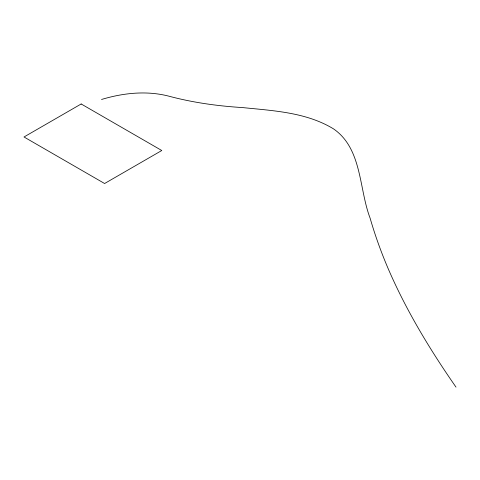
<?xml version="1.0" encoding="UTF-8"?>
<svg xmlns="http://www.w3.org/2000/svg" width="480" height="480" viewBox="0 0 480 480"><rect width="100%" height="100%" fill="white"/><g stroke="black" fill="none" stroke-linecap="round" stroke-linejoin="round"><path stroke-width="0.72" d="M101.532 99.474C123.348 92.898 146.838 90.408 169.116 96.234C193.194 102.666 217.914 106.056 242.766 107.598C273.588 110.748 306.42 112.326 333.558 128.904C362.226 148.71 358.848 188.652 370.092 218.1A1158.828 669.042 0 0 0 388.23 268.782C406.29 310.632 430.026 349.764 456 387.126M81.174 103.974L24 136.98L104.604 183.516L161.778 150.51L81.174 103.974"/></g></svg>
